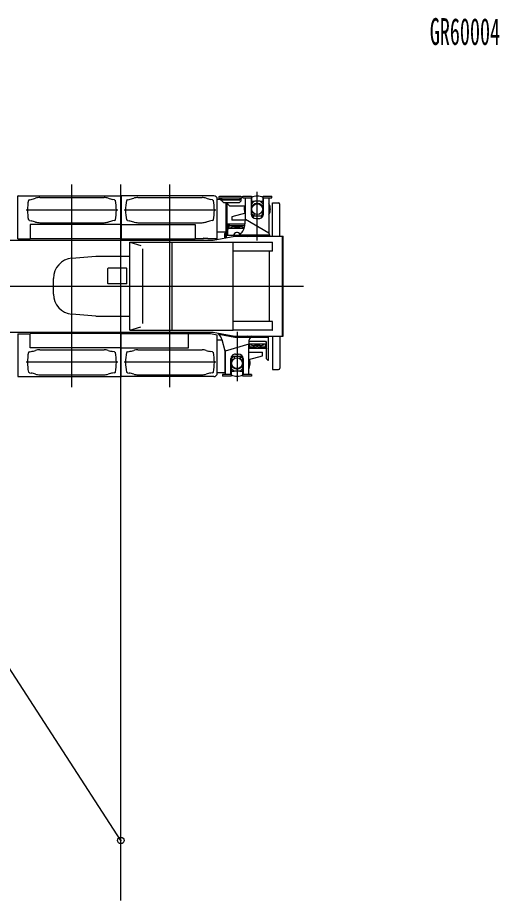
# Model space of a CAD drawing. Units: millimetres, scale not verified. Extents: x -30259 to 29445, y -25513 to 25927.
# Drawn here: x 5178 to 12549, y 10537 to 24057 of the extents above; entities that cross this region are included whole.
import ezdxf
from ezdxf.enums import TextEntityAlignment as Align

# ---------------------------------------------------------------- set-up
doc = ezdxf.new("R2010")
doc.units = ezdxf.units.MM
doc.header["$LTSCALE"] = 200
doc.header["$PDMODE"] = 32
doc.header["$PDSIZE"] = 100
doc.layers.add('0-0_0', color=7, linetype='Continuous')
doc.layers.add('0-1_DEFPOINTS', color=7, linetype='Continuous')
doc.styles.add('ＭＳ ゴシック', font='')
doc.styles.get('ＭＳ ゴシック').set_extended_font_data('MS Gothic')

# ---------------------------------------------------------------- blocks, each defined once
blk = doc.blocks.new('_OPEN30')
at = {"layer": '0-0_0'}
blk.add_line((0, 0), (-1, 0), dxfattribs=at)
blk.add_lwpolyline([(-1, 0.27), (0, 0), (-1, -0.27)], dxfattribs=at)
blk = doc.blocks.new('D21')
at = {"layer": '0-0_0'}
blk.add_line((37017.4, 36973.8), (30769, 46624.9), dxfattribs=at)
at = {"layer": '0-1_DEFPOINTS'}
for p in [(30767.4, 46627.2), (37017.4, 36973.8)]:
    blk.add_point(p, dxfattribs=at)
at = {"layer": '0-0_0', "xscale": 2.77, "yscale": 2.77, "rotation": 122.92073}
blk.add_blockref('_OPEN30', (30767.4, 46627.2), dxfattribs=at)
at = {"layer": '0-0_0', "style": 'ＭＳ ゴシック'}
blk.add_text('R11500', height=219.9, rotation=302.921, dxfattribs=at).set_placement((34203.4, 41321.2), align=Align.BOTTOM_LEFT)

msp = doc.modelspace()

# ---------------------------------------------------------------- linework, layer by layer
at = {"layer": '0-0_0'}
for p, q in [((6008.1, 18395.3), (6008.1, 21500.9)), ((6758.1, 10536.6), (6758.1, 21500.9)), ((7508.1, 18395.3), (7508.1, 21500.9)), ((8845.1, 20642.3), (8845.1, 21390)), ((5181.1, 20671.3), (5181.1, 21324.3)), ((5185.4, 21328.6), (6750.8, 21328.6)), ((5357.6, 21268.6), (5342.6, 21258.6)), ((5357.6, 21268.6), (5384.4, 21273.3)), ((5515.7, 21300.6), (6500.5, 21300.6)), ((6658.6, 21268.6), (6631.8, 21273.3)), ((6658.6, 21268.6), (6673.6, 21258.6)), ((6761.1, 21324.3), (6761.1, 20888.6)), ((8181.1, 21328.6), (6765.4, 21328.6)), ((6857.6, 21268.6), (6842.6, 21258.6)), ((6857.6, 21268.6), (6884.4, 21273.3)), ((7015.7, 21300.6), (8000.5, 21300.6)), ((8158.6, 21268.6), (8131.8, 21273.3)), ((8158.6, 21268.6), (8173.6, 21258.6)), ((8233.4, 20675.6), (8233.4, 21276.3)), ((8279.1, 21272.9), (8233.4, 21272.9)), ((8595.3, 21317.1), (8265.3, 21317.1)), ((8595.3, 21289.9), (8265.3, 21289.9)), ((8278.9, 21289.9), (8278.9, 21275.6)), ((8285.4, 21289.9), (8285.4, 21275.6)), ((8301, 21272.9), (8285.8, 21272.9)), ((8565.7, 21259.6), (8294.9, 21259.6)), ((8565.7, 21265.6), (8295.4, 21265.6)), ((8301, 21265.6), (8301, 21289.5)), ((8301, 21250.8), (8301, 21259.6)), ((8330.6, 21221.2), (8301, 21250.8)), ((8568, 21221.2), (8597.6, 21250.8)), ((8575.7, 21289.9), (8575.7, 21275.6)), ((8581.7, 21289.9), (8581.7, 21275.6)), ((8597.6, 21250.8), (8597.6, 21289.5)), ((8609.3, 21305.8), (8624.1, 21305.8)), ((8624.1, 21295.6), (8624.1, 21323.6)), ((8624.1, 21323.6), (8755.1, 21323.6)), ((8624.1, 21295.6), (8755.1, 21295.6)), ((8666.1, 20970.4), (8666.1, 21295.6)), ((8752.1, 21295.6), (8752.1, 21046.9)), ((8755.1, 21323.6), (8755.1, 21076.4)), ((8755.1, 21243.6), (8796.1, 21243.6)), ((8755.1, 21202.6), (8788.8, 21236.3)), ((8883.8, 21243.6), (8806.5, 21243.6)), ((8894.1, 21243.6), (8935.1, 21243.6)), ((8935.1, 21202.6), (8901.4, 21236.2)), ((8935.1, 21076.4), (8935.1, 21323.6)), ((8935.1, 21323.6), (9066.1, 21323.6)), ((8938.1, 21046.9), (8938.1, 21295.6)), ((9024.1, 21295.6), (9024.1, 20760.5)), ((6708.6, 21108.6), (5307.6, 21108.6)), ((8208.6, 21108.6), (6807.6, 21108.6)), ((8568, 21221.2), (8330.6, 21221.2)), ((8364.1, 21221.2), (8364.1, 20683.2)), ((8379.1, 21221.2), (8379.1, 20718.6)), ((8393, 21200.8), (8393, 21221.2)), ((8422.6, 21171.2), (8393, 21200.8)), ((8666.1, 21171.2), (8422.6, 21171.2)), ((9079.1, 21218.2), (9169.1, 21218.2)), ((9190.7, 20708.6), (9190.7, 21196.6)), ((5357.6, 20948.6), (5342.6, 20958.6)), ((6658.6, 20948.6), (6673.6, 20958.6)), ((6857.6, 20948.6), (6842.6, 20958.6)), ((8158.6, 20948.6), (8173.6, 20958.6)), ((8666.1, 21064.4), (8456.1, 21008.6)), ((8456.1, 21008.6), (8456.1, 20953.6)), ((8666.1, 20970.5), (8666.1, 20970.5)), ((8785.3, 21018.6), (8758.6, 21063.7)), ((8799.1, 21018.6), (8799.1, 21055.1)), ((8822.1, 20980), (8868.1, 20980)), ((8931.6, 21063.7), (8904.9, 21018.6)), ((5357.6, 20948.6), (5384.4, 20943.9)), ((6755.1, 20887.9), (5368.7, 20887.9)), ((5368.7, 20887.9), (5368.7, 20669.7)), ((5515.7, 20916.6), (6500.5, 20916.6)), ((6658.6, 20948.6), (6631.8, 20943.9)), ((6761.1, 20888.6), (6761.1, 20669.7)), ((6761.1, 20887.9), (7895.4, 20887.9)), ((6857.6, 20948.6), (6884.4, 20943.9)), ((7015.7, 20916.6), (8000.5, 20916.6)), ((7895.4, 20887.9), (7895.4, 20669.7)), ((8158.6, 20948.6), (8131.8, 20943.9)), ((8391.1, 20878.6), (8396.1, 20898.6)), ((8391.1, 20878.6), (8391.1, 20807.4)), ((8396.1, 20898.6), (8657.1, 20898.6)), ((8397.1, 20885), (8405.1, 20885)), ((8397.1, 20829.9), (8397.1, 20885)), ((8397.3, 20830.6), (8644.6, 20830.6)), ((8398.1, 20833.6), (8645.6, 20833.6)), ((8405.1, 20888.6), (8415.1, 20888.6)), ((8405.1, 20833.6), (8405.1, 20888.6)), ((8415.1, 20833.6), (8415.1, 20888.6)), ((8425.1, 20873.1), (8415.1, 20869.7)), ((8425.1, 20873.1), (8645.1, 20873.1)), ((8664, 20953.6), (8456.1, 20953.6)), ((8494.1, 20852.7), (8576.1, 20852.7)), ((8653.5, 20870.3), (8645.1, 20873.1)), ((8169.8, 20647.6), (8502.9, 20708.6)), ((8360.5, 20769.7), (8233.4, 20769.7)), ((8352.5, 20756.3), (8342.5, 20746.3)), ((8342.5, 20746.3), (8342.5, 20679.2)), ((8364.1, 20756.3), (8352.5, 20756.3)), ((8558.8, 20718.6), (8369.1, 20718.6)), ((8369.1, 20718.6), (8369.1, 20684.1)), ((8502.9, 20708.6), (9229.1, 20708.6)), ((8546.9, 20708.6), (8547.1, 20709.1)), ((9031.8, 20723.7), (8564.6, 20723.7)), ((8690.1, 20696.8), (8690.1, 20696.6)), ((9036.8, 20709.1), (9036.8, 20708.6)), ((9229.1, 19178.6), (9229.1, 20708.6)), ((9229.1, 20708.6), (9239.6, 20708.6)), ((9239.1, 19178.6), (9239.1, 20708.6)), ((4525.5, 20647.6), (8169.8, 20647.6)), ((5181.1, 20671.3), (5368.7, 20671.3)), ((6755.1, 20669.7), (5368.7, 20669.7)), ((6761.1, 20669.7), (7895.4, 20669.7)), ((6893.5, 19271.5), (6893.5, 20615.7)), ((6893.5, 20615.7), (9074.1, 20615.7)), ((6895.1, 20615.7), (7062, 20567.1)), ((7541.7, 19271.5), (7541.7, 20615.7)), ((8021.1, 20671.3), (7895.4, 20671.3)), ((8021.1, 20673.6), (8021.1, 20671.3)), ((8026.1, 20678.6), (8081.1, 20678.6)), ((8086.1, 20673.6), (8086.1, 20671.3)), ((8229.1, 20671.3), (8086.1, 20671.3)), ((8474.5, 19271.5), (8474.5, 20615.7)), ((9077.7, 20482.6), (9077.7, 20612.1)), ((7094.4, 19371.1), (7094.4, 20516)), ((9077.7, 20482.6), (8474.5, 20482.6)), ((9032.3, 19404.6), (9032.3, 20482.6)), ((6007.3, 20372.3), (6375.1, 20404.3)), ((6375.1, 20404.3), (6893.5, 20404.3)), ((6559.1, 20212.7), (6564.1, 20217.7)), ((6559.1, 19982.7), (6559.1, 20212.7)), ((6844.1, 20217.7), (6564.1, 20217.7)), ((6844.1, 20217.7), (6849.1, 20212.7)), ((6849.1, 19982.7), (6849.1, 20212.7)), ((5724.1, 19823.9), (5724.1, 20063.5)), ((-1362.4, 19943.6), (9552.9, 19943.6)), ((-1252.5, 19943.6), (9290.6, 19943.6)), ((6564.1, 19977.7), (6559.1, 19982.7)), ((6844.1, 19977.7), (6564.1, 19977.7)), ((6844.1, 19977.7), (6849.1, 19982.7)), ((6375.1, 19483.1), (6007.3, 19515.1)), ((6375.1, 19483.1), (6893.5, 19483.1)), ((7541.7, 19271.5), (7541.7, 19335.4)), ((9077.7, 19404.6), (8474.5, 19404.6)), ((9077.7, 19275.1), (9077.7, 19404.6)), ((4525.7, 19239.6), (8169.8, 19239.6)), ((5181.1, 19215.9), (5181.1, 18562.9)), ((5181.1, 19215.9), (5368.7, 19215.9)), ((6755.1, 19217.5), (5368.7, 19217.5)), ((5368.7, 18999.3), (5368.7, 19217.5)), ((6755.1, 18998.6), (6755.1, 19217.5)), ((6761.1, 19217.5), (7792.7, 19217.5)), ((6761.1, 18562.9), (6761.1, 19217.5)), ((6893.5, 19271.5), (7541.7, 19271.5)), ((6895.1, 19271.5), (7062, 19320)), ((7541.7, 19271.5), (8474.5, 19271.5)), ((7791.1, 19218.2), (8127.4, 19218.2)), ((7792.7, 18999.3), (7792.7, 19217.5)), ((8127.4, 19218.2), (8229.9, 19198.1)), ((8169.8, 19239.6), (8502.9, 19178.6)), ((8240.8, 19226.6), (8240.8, 19226.2)), ((8256.2, 19208.3), (8499.6, 19163.7)), ((9074.1, 19271.5), (8474.5, 19271.5)), ((8535.1, 19244.4), (8535.1, 18488.4)), ((8233.4, 18610.9), (8233.4, 19193.9)), ((8308.8, 19117.5), (8233.4, 19117.5)), ((8356.1, 18948.2), (8308, 19120.6)), ((8499.6, 19163.7), (8746.7, 19163.7)), ((8502.9, 19178.6), (9229.1, 19178.6)), ((8690.1, 19190.6), (8690.1, 19190.5)), ((8717.5, 19109.9), (8714.1, 19056.8)), ((8966.1, 19096), (8716.7, 19096)), ((8754.7, 19162.6), (8945.7, 19162.6)), ((8760.5, 19178.2), (8760.5, 19178.6)), ((8786.1, 19168.6), (9011.1, 19168.6)), ((8945.7, 19162.6), (9017.7, 19162.6)), ((8982.1, 19053.6), (8986.1, 19068.6)), ((8986.1, 18832.6), (8986.1, 19087.6)), ((9006.1, 19162.6), (9006.1, 19168.6)), ((9011.1, 19168.6), (9011.1, 19178.6)), ((9017.7, 18814.6), (9017.7, 19178.6)), ((9077.5, 19178.6), (9077.5, 18670.6)), ((9190.7, 19178.6), (9190.7, 18690.6)), ((9229.1, 19178.6), (9239.1, 19178.6)), ((5357.6, 18938.6), (5342.6, 18928.6)), ((5357.6, 18938.6), (5384.4, 18943.3)), ((6755.1, 18999.3), (5368.7, 18999.3)), ((5515.7, 18970.6), (6500.5, 18970.6)), ((6658.6, 18938.6), (6631.8, 18943.3)), ((6658.6, 18938.6), (6673.6, 18928.6)), ((6755.1, 18562.9), (6755.1, 18998.6)), ((6761.1, 18999.3), (7792.7, 18999.3)), ((6857.6, 18938.6), (6842.6, 18928.6)), ((6857.6, 18938.6), (6884.4, 18943.3)), ((7015.7, 18970.6), (8000.5, 18970.6)), ((8158.6, 18938.6), (8131.8, 18943.3)), ((8158.6, 18938.6), (8173.6, 18928.6)), ((8350.1, 18969.7), (8350.1, 18617.9)), ((8714.1, 19056.8), (8356.1, 18948.2)), ((8356.1, 18948.2), (8356.1, 18591.6)), ((8714.1, 18591.6), (8714.1, 19056.8)), ((8982.9, 19056.6), (8714.1, 19056.6)), ((8982.1, 19053.6), (8714.1, 19053.6)), ((8725.1, 18998.6), (8714.1, 18998.6)), ((8984.1, 18988.6), (8714.1, 18988.6)), ((8714.1, 18933.6), (8924.1, 18933.6)), ((8725.1, 19053.6), (8725.1, 18998.6)), ((8725.1, 19017.4), (8735.1, 19014)), ((8735.1, 19014), (8835.1, 19014)), ((8886.1, 19034.5), (8804.1, 19034.5)), ((8855.1, 19014), (8955.1, 19014)), ((8924.1, 18878.6), (8924.1, 18933.6)), ((8955.1, 19014), (8965.1, 19017.4)), ((8965.1, 19053.6), (8965.1, 18998.6)), ((8975.1, 18998.6), (8965.1, 18998.6)), ((8975.1, 19053.6), (8975.1, 18998.6)), ((8983.1, 19002.2), (8975.1, 19002.2)), ((8983.1, 19057.3), (8983.1, 19002.2)), ((8986.1, 18996.6), (8984.1, 18988.6)), ((8442.1, 18591.6), (8442.1, 18835.9)), ((8445.1, 18810.7), (8445.1, 18563.6)), ((8448.6, 18823.5), (8475.3, 18868.6)), ((8469.6, 18868.6), (8469.6, 18888.2)), ((8603.6, 18868.6), (8469.6, 18868.6)), ((8489.1, 18868.6), (8489.1, 18832.1)), ((8512.1, 18901.7), (8558.1, 18901.7)), ((8581.1, 18868.6), (8581.1, 18832.1)), ((8594.9, 18868.6), (8621.6, 18823.5)), ((8603.6, 18885.9), (8603.6, 18868.6)), ((8625.1, 18563.6), (8625.1, 18810.7)), ((8628.1, 18835.9), (8628.1, 18591.6)), ((8714.1, 18822.8), (8924.1, 18878.6)), ((8986.1, 18832.6), (9006.1, 18812.6)), ((9006.1, 18811), (9006.1, 18812.6)), ((9006.1, 18811), (9014.1, 18811)), ((6708.6, 18778.6), (5307.6, 18778.6)), ((8208.6, 18778.6), (6807.6, 18778.6)), ((8445.1, 18684.6), (8478.8, 18650.9)), ((8625.1, 18684.6), (8591.4, 18650.9)), ((9079.1, 18669), (9169.1, 18669)), ((5185.4, 18558.6), (6750.8, 18558.6)), ((5357.6, 18618.6), (5342.6, 18628.6)), ((5357.6, 18618.6), (5384.4, 18613.9)), ((5515.7, 18586.6), (6500.5, 18586.6)), ((6658.6, 18618.6), (6631.8, 18613.9)), ((6658.6, 18618.6), (6673.6, 18628.6)), ((8181.1, 18558.6), (6765.4, 18558.6)), ((6857.6, 18618.6), (6842.6, 18628.6)), ((6857.6, 18618.6), (6884.4, 18613.9)), ((7015.7, 18586.6), (8000.5, 18586.6)), ((8158.6, 18618.6), (8131.8, 18613.9)), ((8158.6, 18618.6), (8173.6, 18628.6)), ((8346.5, 18614.3), (8233.4, 18614.3)), ((8445.1, 18563.6), (8314.1, 18563.6)), ((8445.1, 18643.6), (8486.1, 18643.6)), ((8573.8, 18643.6), (8496.5, 18643.6)), ((8584.1, 18643.6), (8625.1, 18643.6)), ((8756.1, 18591.6), (8625.1, 18591.6))]:
    msp.add_line(p, q, dxfattribs=at)
for points in [[(6755.1, 21324.3), (6755.1, 20888.6), (6755.1, 20669.7)], [(8935.1, 21295.6), (9066.1, 21295.6), (9066.1, 21323.6)], [(9077.5, 20708.6), (9077.5, 21216.6), (9079.1, 21216.6), (9079.1, 21218.2)], [(8653.4, 20869.5), (8666.2, 20970.6), (9024.1, 20760.5), (9024.2, 20756.5)], [(8913.6, 20996.1), (8913.6, 21018.6), (8779.6, 21018.6), (8779.6, 20993.7)], [(8398.1, 20833.6), (8390.1, 20803.6), (8390.1, 20718.6)], [(8966.1, 19096), (8966.1, 19097.6), (8976.1, 19097.6)], [(9077.5, 18670.6), (9079.1, 18670.6), (9079.1, 18669)], [(8445.1, 18591.6), (8314.1, 18591.6), (8314.1, 18563.6)], [(8756.1, 18591.6), (8756.1, 18563.6), (8625.1, 18563.6)]]:
    msp.add_lwpolyline(points, dxfattribs=at)
for centre in [(8845.1, 21123.6), (8535.1, 18763.6)]:
    msp.add_circle(centre, 82.5, dxfattribs=at)
for centre, radius, start, end in [((5185.4, 21324.3), 4.3, 90, 180), ((6085.1, 21108.6), 757.5, 168.57881, 191.42119), ((5297.6, 21765.7), 500, 280, 288.16231), ((5515.7, 21100.6), 200, 90, 108.16231), ((6500.5, 21100.6), 200, 71.8377, 90), ((6718.7, 21765.7), 500, 251.83769, 260), ((5931.1, 21108.6), 757.5, 348.57881, 11.42119), ((6765.4, 21324.3), 4.3, 90, 180), ((7585.1, 21108.6), 757.5, 168.57881, 191.42119), ((6797.6, 21765.7), 500, 280, 288.16231), ((7015.7, 21100.6), 200, 90, 108.16231), ((8000.5, 21100.6), 200, 71.8377, 90), ((8218.7, 21765.7), 500, 251.83769, 260), ((7431.1, 21108.6), 757.5, 348.57881, 11.42119), ((8181.1, 21276.3), 52.3, 0, 90), ((8265.3, 21303.5), 13.6, 90, 270), ((8294.9, 21275.6), 16, 180, 270), ((8295.4, 21275.6), 10, 180, 270), ((8565.7, 21275.6), 10, 270, 0), ((8565.7, 21275.6), 16, 270, 0), ((8595.3, 21303.5), 13.6, 270, 90), ((8845.1, 21123.6), 200, 63.25632, 116.74368), ((8806.5, 21218.6), 25, 90, 135), ((8883.8, 21218.6), 25, 45, 90), ((8845.1, 21123.6), 200, 166.20509, 198.10416), ((8845.1, 21123.6), 90, 0, 180), ((8845.1, 21123.6), 200, 333.50843, 26.49157), ((9169.1, 21196.6), 21.6, 0, 90), ((8780.1, 21076.4), 25, 180, 210.60641), ((8910.1, 21076.4), 25, 329.39359, 0), ((5297.6, 20451.5), 500, 71.8377, 80), ((5515.7, 21116.6), 200, 251.83769, 270), ((6500.5, 21116.6), 200, 270, 288.16231), ((6718.7, 20451.5), 500, 100, 108.16231), ((6797.6, 20451.5), 500, 71.8377, 80), ((7015.7, 21116.6), 200, 251.83769, 270), ((8000.5, 21116.6), 200, 270, 288.16231), ((8218.7, 20451.5), 500, 100, 108.16231), ((8360.5, 20773.3), 3.6, 270, 0), ((8535.1, 20718.6), 50, 21.77754, 180.0282), ((8026.1, 20673.6), 5, 90, 180), ((8081.1, 20673.6), 5, 0, 90), ((8229.1, 20675.6), 4.3, 270, 0), ((9074.1, 20612.1), 3.6, 0, 90), ((6034.1, 20063.5), 310, 94.96898, 180), ((6034.1, 19823.9), 310, 180, 265.03102), ((9074.1, 19275.1), 3.6, 270, 0), ((8229.1, 19193.9), 4.3, 0, 90), ((8786.1, 19083.6), 85, 90, 127.55896), ((8976.1, 19087.6), 10, 0, 90), ((6085.1, 18778.6), 757.5, 168.57881, 191.42119), ((5297.6, 19435.7), 500, 280, 288.16231), ((5515.7, 18770.6), 200, 90, 108.16231), ((6500.5, 18770.6), 200, 71.8377, 90), ((6718.7, 19435.7), 500, 251.83769, 260), ((5931.1, 18778.6), 757.5, 348.57881, 11.42119), ((7585.1, 18778.6), 757.5, 168.57881, 191.42119), ((6797.6, 19435.7), 500, 280, 288.16231), ((7015.7, 18770.6), 200, 90, 108.16231), ((8000.5, 18770.6), 200, 71.8377, 90), ((8218.7, 19435.7), 500, 251.83769, 260), ((7431.1, 18778.6), 757.5, 348.57881, 11.42119), ((8470.1, 18810.7), 25, 149.39359, 180), ((8470.1, 18810.7), 25, 149.39359, 180), ((8600.1, 18810.7), 25, 0, 30.60641), ((8600.1, 18810.7), 25, 0, 30.60641), ((8535.1, 18763.6), 200, 333.50843, 18.10417), ((9014.1, 18814.6), 3.6, 270, 0), ((8535.1, 18763.6), 90, 180, 0), ((9169.1, 18690.6), 21.6, 270, 0), ((5185.4, 18562.9), 4.3, 180, 270), ((5297.6, 18121.5), 500, 71.8377, 80), ((5515.7, 18786.6), 200, 251.83769, 270), ((6500.5, 18786.6), 200, 270, 288.16231), ((6718.7, 18121.5), 500, 100, 108.16231), ((6750.8, 18562.9), 4.3, 270, 0), ((6765.4, 18562.9), 4.3, 180, 270), ((6797.6, 18121.5), 500, 71.8377, 80), ((7015.7, 18786.6), 200, 251.83769, 270), ((8000.5, 18786.6), 200, 270, 288.16231), ((8218.7, 18121.5), 500, 100, 108.16231), ((8181.1, 18610.9), 52.3, 270, 0), ((8346.5, 18617.9), 3.6, 270, 0), ((8535.1, 18763.6), 200, 243.25632, 296.74368), ((8496.5, 18668.6), 25, 225, 270), ((8573.8, 18668.6), 25, 270, 315)]:
    msp.add_arc(centre, radius, start, end, dxfattribs=at)
for centre, major_axis, ratio, start_param, end_param in [((8822.1, 21046.9), (-70, 0), 0.956305, 6.2831853, 7.8539816), ((8868.1, 21046.9), (-70, 0), 0.956305, 1.5707963, 3.1415927), ((8494.1, 20832.3), (60, 0), 0.340376, 1.5707963, 3.0770178), ((8359.4, 20923.6), (286.3, -89.7), 0.824197, 5.7323835, 6.4303221), ((8576.1, 20832.3), (60, 0), 0.340376, 0.0645749, 1.5707963), ((8380.4, 20990.6), (25.4, -336.3), 0.870799, 0.5165572, 0.5912058), ((9122.7, 20747.5), (95.4, -29.9), 0.824197, 3.3977533, 3.7914456), ((9125.2, 20755.5), (8.5, -112.1), 0.870799, 4.9334531, 5.0722659), ((8028.4, 18976.2), (-104.4, -319.4), 0.862337, 2.6203379, 2.6987185), ((8016.3, 19052.4), (-296.3, -47.2), 0.789644, 3.2319624, 3.6543315), ((8816.9, 19111.6), (-98.8, -15.7), 0.789644, 5.3704975, 6.1064897), ((8820.2, 19091), (-11.3, -110.7), 0.891007, 3.9011618, 4.0895212), ((8804.1, 19054.9), (-60, 0), 0.340376, 0.0645749, 1.5707963), ((8845.1, 19014), (-10, 0), 0.340376, 3.1416046, 6.2831973), ((8886.1, 19054.9), (-60, 0), 0.340376, 1.5707963, 3.0770178), ((8512.1, 18835.9), (70, 0), 0.939693, 1.5707963, 3.1415927), ((8558.1, 18835.9), (70, 0), 0.939693, 6.2831853, 7.8539816)]:
    msp.add_ellipse(centre, major_axis=major_axis, ratio=ratio, start_param=start_param, end_param=end_param, dxfattribs=at)
msp.add_point((6758.1, 11455.2), dxfattribs=at)

# ---------------------------------------------------------------- block references
msp.add_blockref('D21', (-30259.3, -25518.6), dxfattribs=at)

# ---------------------------------------------------------------- texts
at = {"layer": '0-0_0', "style": 'ＭＳ ゴシック', "width": 0.55}
msp.add_text('GR60004', height=410.6, dxfattribs=at).set_placement((11485.1, 23516.5), align=Align.BOTTOM_LEFT)

doc.saveas('drawing.dxf')
